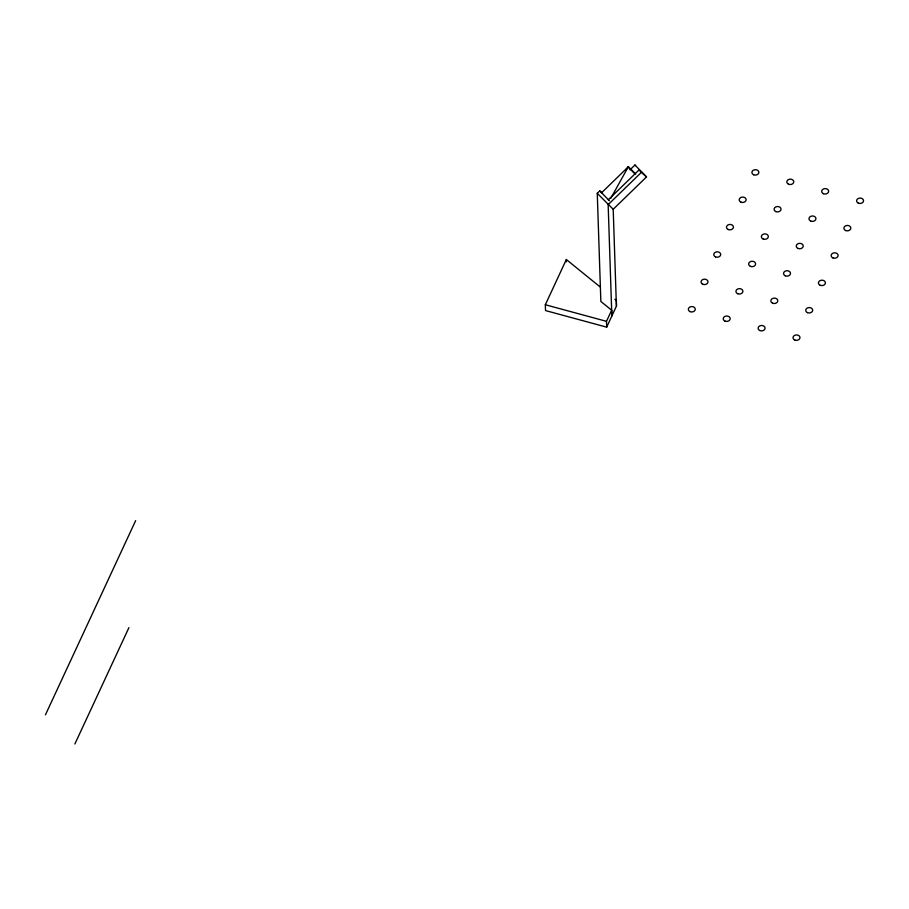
<?xml version="1.0" encoding="UTF-8"?>
<svg xmlns="http://www.w3.org/2000/svg" width="909" height="909" viewBox="0 0 909 909"><rect width="100%" height="100%" fill="white"/><g stroke="black" fill="none" stroke-linecap="round" stroke-linejoin="round"><path stroke-width="1.36" d="M600.031 286.858L566.341 259.531L545.332 304.754L545.525 310.571L606.689 327.149L606.496 321.332L611.643 310.208L600.849 301.447L597.258 193.31L599.758 190.89L602.394 193.31M606.689 327.149L616.529 305.901L616.336 300.084L614.859 299.266M45.45 714.826L135.646 520.641M74.879 743.994L128.919 627.653M610.768 198.367L628.278 166.836L635.471 173.903M625.687 170.04L628.278 166.836L635.664 174.233M601.633 192.708L628.278 166.836L635.096 173.903M629.994 169.835L634.959 165.006L635.618 165.608M608.314 199.775L639.129 169.858L643.527 173.903M616.416 306.197L613.2 209.275L646.515 176.925L641.47 172.29L608.155 204.627L611.848 316.025L611.643 310.208M545.332 304.754L606.496 321.332M613.2 209.275L597.258 193.31M634.959 165.006L646.515 176.925M639.129 169.858L641.47 172.29M599.758 190.89L609.416 200.787M566.341 259.531L566.409 261.86M753.663 174.778A3.488 2.716 -1.9 0 0 758.856 172.324A3.488 2.716 -1.9 0 0 753.618 170.074A3.488 2.716 -1.9 0 0 753.663 174.778M788.558 184.232A3.488 2.716 -1.9 0 0 793.762 181.789A3.488 2.716 -1.9 0 0 788.512 179.539A3.488 2.716 -1.9 0 0 788.558 184.232M823.452 193.697A3.488 2.716 -1.9 0 0 828.656 191.242A3.488 2.716 -1.9 0 0 823.406 188.992A3.488 2.716 -1.9 0 0 823.452 193.697M858.346 203.15A3.488 2.716 -1.9 0 0 863.55 200.707A3.488 2.716 -1.9 0 0 858.301 198.457A3.488 2.716 -1.9 0 0 858.346 203.15M740.949 202.15A3.488 2.716 -1.9 0 0 746.141 199.696A3.488 2.716 -1.9 0 0 740.903 197.446A3.488 2.716 -1.9 0 0 740.949 202.15M775.843 211.604A3.488 2.716 -1.9 0 0 781.047 209.161A3.488 2.716 -1.9 0 0 775.797 206.911A3.488 2.716 -1.9 0 0 775.843 211.604M810.737 221.069A3.488 2.716 -1.9 0 0 815.941 218.614A3.488 2.716 -1.9 0 0 810.692 216.365A3.488 2.716 -1.9 0 0 810.737 221.069M728.234 229.523A3.488 2.716 -1.9 0 0 733.427 227.08A3.488 2.716 -1.9 0 0 728.189 224.818A3.488 2.716 -1.9 0 0 728.234 229.523M763.128 238.987A3.488 2.716 -1.9 0 0 768.332 236.533A3.488 2.716 -1.9 0 0 763.083 234.283A3.488 2.716 -1.9 0 0 763.128 238.987M798.022 248.441A3.488 2.716 -1.9 0 0 803.226 245.987A3.488 2.716 -1.9 0 0 797.977 243.737A3.488 2.716 -1.9 0 0 798.022 248.441M715.519 256.895A3.488 2.716 -1.9 0 0 720.712 254.452A3.488 2.716 -1.9 0 0 715.474 252.191A3.488 2.716 -1.9 0 0 715.519 256.895M750.414 266.36A3.488 2.716 -1.9 0 0 755.618 263.905A3.488 2.716 -1.9 0 0 750.368 261.656A3.488 2.716 -1.9 0 0 750.414 266.36M785.308 275.813A3.488 2.716 -1.9 0 0 790.512 273.37A3.488 2.716 -1.9 0 0 785.262 271.109A3.488 2.716 -1.9 0 0 785.308 275.813M845.631 230.522A3.488 2.716 -1.9 0 0 850.835 228.079A3.488 2.716 -1.9 0 0 845.586 225.83A3.488 2.716 -1.9 0 0 845.631 230.522M702.805 284.267A3.488 2.716 -1.9 0 0 707.997 281.824A3.488 2.716 -1.9 0 0 702.759 279.574A3.488 2.716 -1.9 0 0 702.805 284.267M690.09 311.639A3.488 2.716 -1.9 0 0 695.283 309.196A3.488 2.716 -1.9 0 0 690.045 306.947A3.488 2.716 -1.9 0 0 690.09 311.639M737.699 293.732A3.488 2.716 -1.9 0 0 742.903 291.278A3.488 2.716 -1.9 0 0 737.654 289.028A3.488 2.716 -1.9 0 0 737.699 293.732M724.984 321.104A3.488 2.716 -1.9 0 0 730.188 318.65A3.488 2.716 -1.9 0 0 724.939 316.4A3.488 2.716 -1.9 0 0 724.984 321.104M832.917 257.906A3.488 2.716 -1.9 0 0 838.121 255.452A3.488 2.716 -1.9 0 0 832.871 253.202A3.488 2.716 -1.9 0 0 832.917 257.906M820.202 285.278A3.488 2.716 -1.9 0 0 825.406 282.824A3.488 2.716 -1.9 0 0 820.157 280.574A3.488 2.716 -1.9 0 0 820.202 285.278M772.593 303.186A3.488 2.716 -1.9 0 0 777.797 300.743A3.488 2.716 -1.9 0 0 772.548 298.493A3.488 2.716 -1.9 0 0 772.593 303.186M759.879 330.558A3.488 2.716 -1.9 0 0 765.083 328.115A3.488 2.716 -1.9 0 0 759.833 325.865A3.488 2.716 -1.9 0 0 759.879 330.558M807.487 312.651A3.488 2.716 -1.9 0 0 812.691 310.196A3.488 2.716 -1.9 0 0 807.442 307.946A3.488 2.716 -1.9 0 0 807.487 312.651M794.773 340.023A3.488 2.716 -1.9 0 0 799.977 337.569A3.488 2.716 -1.9 0 0 794.727 335.319A3.488 2.716 -1.9 0 0 794.773 340.023"/></g></svg>
